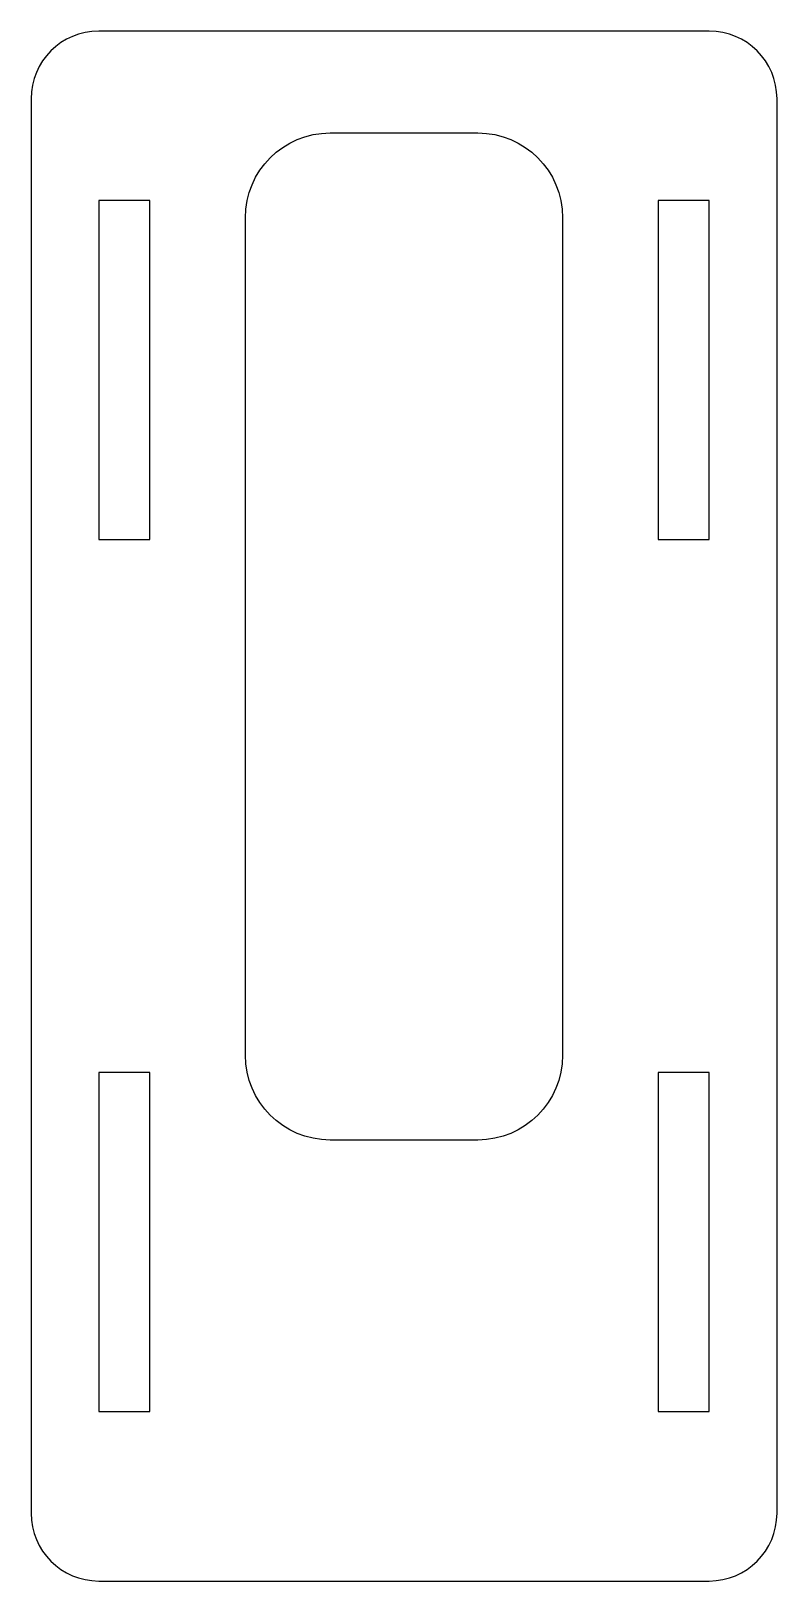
# Model space of a CAD drawing. Header units: millimetres. Extents: x 20.4 to 64.4, y -140.5 to -49.1.
import ezdxf

# ---------------------------------------------------------------- set-up
doc = ezdxf.new("R2010")
doc.units = ezdxf.units.MM
doc.layers.get('0').update_dxf_attribs({"linetype": 'CONTINUOUS'})

msp = doc.modelspace()

# ---------------------------------------------------------------- linework, layer by layer
for p, q in [((60.417, -49.1), (24.417, -49.1)), ((60.417, -49.1), (24.417, -49.1)), ((20.418, -53.1), (20.418, -136.52)), ((20.418, -53.1), (20.418, -136.52)), ((64.418, -136.52), (64.418, -53.1)), ((64.418, -136.52), (64.418, -53.1)), ((38.062, -55.11), (46.773, -55.11)), ((38.062, -55.11), (46.773, -55.11)), ((33.062, -109.51), (33.062, -60.11)), ((33.062, -109.51), (33.062, -60.11)), ((51.773, -60.11), (51.773, -109.51)), ((51.773, -60.11), (51.773, -109.51)), ((46.773, -114.51), (38.062, -114.51)), ((46.773, -114.51), (38.062, -114.51)), ((24.417, -140.52), (60.417, -140.52)), ((24.417, -140.52), (60.417, -140.52))]:
    msp.add_line(p, q)
for points in [[(27.417, -79.1), (27.417, -59.1), (24.417, -59.1), (24.417, -79.1)], [(27.417, -79.1), (27.417, -59.1), (24.417, -59.1), (24.417, -79.1)], [(57.417, -79.1), (60.417, -79.1), (60.417, -59.1), (57.417, -59.1)], [(57.417, -79.1), (60.417, -79.1), (60.417, -59.1), (57.417, -59.1)], [(27.417, -110.52), (24.417, -110.52), (24.417, -130.52), (27.417, -130.52)], [(27.417, -110.52), (24.417, -110.52), (24.417, -130.52), (27.417, -130.52)], [(57.417, -110.52), (57.417, -130.52), (60.417, -130.52), (60.417, -110.52)], [(57.417, -110.52), (57.417, -130.52), (60.417, -130.52), (60.417, -110.52)]]:
    msp.add_lwpolyline(points, close=True)
for points in [[(24.417, -49.1), (22.208, -49.1), (20.418, -50.891), (20.418, -53.1)], [(24.417, -49.1), (22.208, -49.1), (20.418, -50.891), (20.418, -53.1)], [(64.418, -53.1), (64.418, -50.891), (62.627, -49.1), (60.417, -49.1)], [(64.418, -53.1), (64.418, -50.891), (62.627, -49.1), (60.417, -49.1)], [(33.062, -60.11), (33.062, -57.348), (35.3, -55.11), (38.062, -55.11)], [(33.062, -60.11), (33.062, -57.348), (35.3, -55.11), (38.062, -55.11)], [(46.773, -55.11), (49.535, -55.11), (51.773, -57.348), (51.773, -60.11)], [(46.773, -55.11), (49.535, -55.11), (51.773, -57.348), (51.773, -60.11)], [(38.062, -114.51), (35.3, -114.51), (33.062, -112.271), (33.062, -109.51)], [(38.062, -114.51), (35.3, -114.51), (33.062, -112.271), (33.062, -109.51)], [(51.773, -109.51), (51.773, -112.271), (49.535, -114.51), (46.773, -114.51)], [(51.773, -109.51), (51.773, -112.271), (49.535, -114.51), (46.773, -114.51)], [(20.418, -136.52), (20.418, -138.729), (22.208, -140.52), (24.417, -140.52)], [(20.418, -136.52), (20.418, -138.729), (22.208, -140.52), (24.417, -140.52)], [(60.417, -140.52), (62.627, -140.52), (64.418, -138.729), (64.418, -136.52)], [(60.417, -140.52), (62.627, -140.52), (64.418, -138.729), (64.418, -136.52)]]:
    msp.add_open_spline(points, degree=3)

doc.saveas('drawing.dxf')
